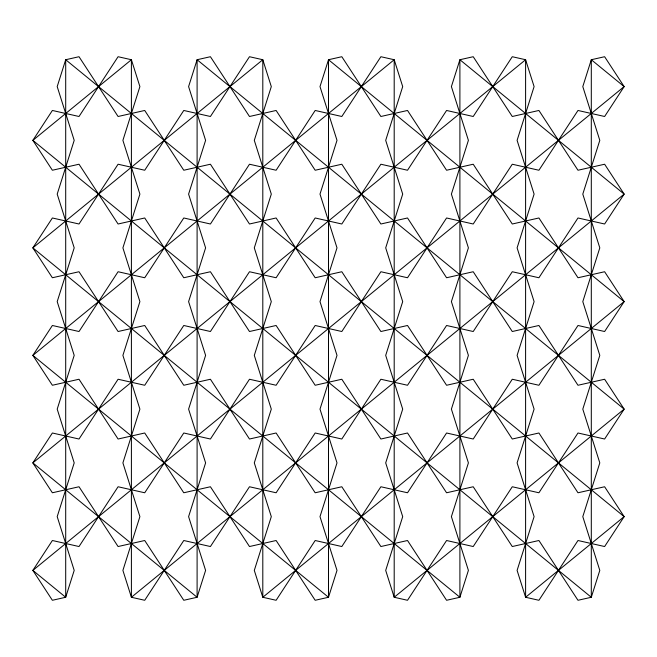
<?xml version="1.0" encoding="UTF-8"?>
<svg xmlns="http://www.w3.org/2000/svg" width="657" height="657" viewBox="0 0 657 657"><rect width="100%" height="100%" fill="white"/><g stroke="black" fill="none" stroke-linecap="round" stroke-linejoin="round"><path stroke-width="0.99" d="M65.7 59.73L57.2 86.601L74.2 140.36L57.2 194.111L74.2 247.87L57.2 301.62L74.2 355.38L57.2 409.13L74.2 462.889L57.2 516.64L74.2 570.399L65.7 597.27L52.379 600.284L32.85 570.399L52.379 540.506L79.021 546.534L118.079 486.755L144.721 492.775L183.779 432.996L210.421 439.024L249.479 379.245L276.121 385.265L315.179 325.486L341.821 331.514L380.879 271.735L407.521 277.755L446.579 217.976L473.221 224.004L512.279 164.225L538.921 170.245L577.979 110.466L604.621 116.494L624.15 86.601L604.621 56.716L591.3 59.73L582.8 86.601L599.8 140.36L582.8 194.111L599.8 247.87L582.8 301.62L599.8 355.38L582.8 409.13L599.8 462.889L582.8 516.64L599.8 570.399L591.3 597.27L577.979 600.284L538.921 540.506L512.279 546.534L473.221 486.755L446.579 492.775L407.521 432.996L380.879 439.024L341.821 379.245L315.179 385.265L276.121 325.486L249.479 331.514L210.421 271.735L183.779 277.755L144.721 217.976L118.079 224.004L79.021 164.225L52.379 170.245L32.85 140.36L52.379 110.466L79.021 116.494L118.079 56.716L131.4 59.73L139.9 86.601L122.9 140.36L139.9 194.111L122.9 247.87L139.9 301.62L122.9 355.38L139.9 409.13L122.9 462.889L139.9 516.64L122.9 570.399L131.4 597.27L144.721 600.284L183.779 540.506L210.421 546.534L249.479 486.755L276.121 492.775L315.179 432.996L341.821 439.024L380.879 379.245L407.521 385.265L446.579 325.486L473.221 331.514L512.279 271.735L538.921 277.755L577.979 217.976L604.621 224.004L624.15 194.111L604.621 164.225L577.979 170.245L538.921 110.466L512.279 116.494L473.221 56.716L459.9 59.73L451.4 86.601L468.4 140.36L451.4 194.111L468.4 247.87L451.4 301.62L468.4 355.38L451.4 409.13L468.4 462.889L451.4 516.64L468.4 570.399L459.9 597.27L446.579 600.284L407.521 540.506L380.879 546.534L341.821 486.755L315.179 492.775L276.121 432.996L249.479 439.024L210.421 379.245L183.779 385.265L144.721 325.486L118.079 331.514L79.021 271.735L52.379 277.755L32.85 247.87L52.379 217.976L79.021 224.004L118.079 164.225L144.721 170.245L183.779 110.466L210.421 116.494L249.479 56.716L262.8 59.73L271.3 86.601L254.3 140.36L271.3 194.111L254.3 247.87L271.3 301.62L254.3 355.38L271.3 409.13L254.3 462.889L271.3 516.64L254.3 570.399L262.8 597.27L276.121 600.284L315.179 540.506L341.821 546.534L380.879 486.755L407.521 492.775L446.579 432.996L473.221 439.024L512.279 379.245L538.921 385.265L577.979 325.486L604.621 331.514L624.15 301.62L604.621 271.735L577.979 277.755L538.921 217.976L512.279 224.004L473.221 164.225L446.579 170.245L407.521 110.466L380.879 116.494L341.821 56.716L328.5 59.73L320 86.601L337 140.36L320 194.111L337 247.87L320 301.62L337 355.38L320 409.13L337 462.889L320 516.64L337 570.399L328.5 597.27L315.179 600.284L276.121 540.506L249.479 546.534L210.421 486.755L183.779 492.775L144.721 432.996L118.079 439.024L79.021 379.245L52.379 385.265L32.85 355.38L52.379 325.486L79.021 331.514L118.079 271.735L144.721 277.755L183.779 217.976L210.421 224.004L249.479 164.225L276.121 170.245L315.179 110.466L341.821 116.494L380.879 56.716L394.2 59.73L402.7 86.601L385.7 140.36L402.7 194.111L385.7 247.87L402.7 301.62L385.7 355.38L402.7 409.13L385.7 462.889L402.7 516.64L385.7 570.399L394.2 597.27L407.521 600.284L446.579 540.506L473.221 546.534L512.279 486.755L538.921 492.775L577.979 432.996L604.621 439.024L624.15 409.13L604.621 379.245L577.979 385.265L538.921 325.486L512.279 331.514L473.221 271.735L446.579 277.755L407.521 217.976L380.879 224.004L341.821 164.225L315.179 170.245L276.121 110.466L249.479 116.494L210.421 56.716L197.1 59.73L188.6 86.601L205.6 140.36L188.6 194.111L205.6 247.87L188.6 301.62L205.6 355.38L188.6 409.13L205.6 462.889L188.6 516.64L205.6 570.399L197.1 597.27L183.779 600.284L144.721 540.506L118.079 546.534L79.021 486.755L52.379 492.775L32.85 462.889L52.379 432.996L79.021 439.024L118.079 379.245L144.721 385.265L183.779 325.486L210.421 331.514L249.479 271.735L276.121 277.755L315.179 217.976L341.821 224.004L380.879 164.225L407.521 170.245L446.579 110.466L473.221 116.494L512.279 56.716L525.6 59.73L534.1 86.601L517.1 140.36L534.1 194.111L517.1 247.87L534.1 301.62L517.1 355.38L534.1 409.13L517.1 462.889L534.1 516.64L517.1 570.399L525.6 597.27L538.921 600.284L577.979 540.506L604.621 546.534L624.15 516.64L604.621 486.755L577.979 492.775L538.921 432.996L512.279 439.024L473.221 379.245L446.579 385.265L407.521 325.486L380.879 331.514L341.821 271.735L315.179 277.755L276.121 217.976L249.479 224.004L210.421 164.225L183.779 170.245L144.721 110.466L118.079 116.494L79.021 56.716L65.7 59.73L65.7 597.27L32.85 570.399L624.15 86.601L591.3 59.73L591.3 597.27L32.85 140.36L131.4 59.73L131.4 597.27L624.15 194.111L459.9 59.73L459.9 597.27L32.85 247.87L262.8 59.73L262.8 597.27L624.15 301.62L328.5 59.73L328.5 597.27L32.85 355.38L394.2 59.73L394.2 597.27L624.15 409.13L197.1 59.73L197.1 597.27L32.85 462.889L525.6 59.73L525.6 597.27L624.15 516.64L65.7 59.73"/></g></svg>
